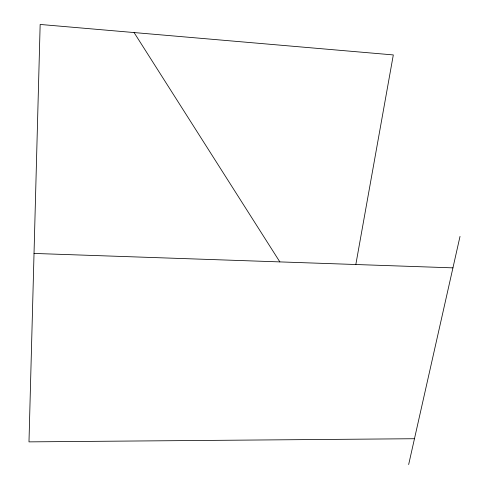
<?xml version="1.0" encoding="UTF-8"?>
<svg xmlns="http://www.w3.org/2000/svg" width="489" height="489" viewBox="0 0 489 489"><rect width="100%" height="100%" fill="white"/><g stroke="black" fill="none" stroke-linecap="round" stroke-linejoin="round"><path stroke-width="0.73" d="M355.827 264.512L393.315 54.927L40.153 24.45L28.985 441.873L414.47 438.725M408.657 464.55L460.015 236.413M34.028 253.436L452.936 267.856M134.072 32.555L279.849 261.896"/></g></svg>
